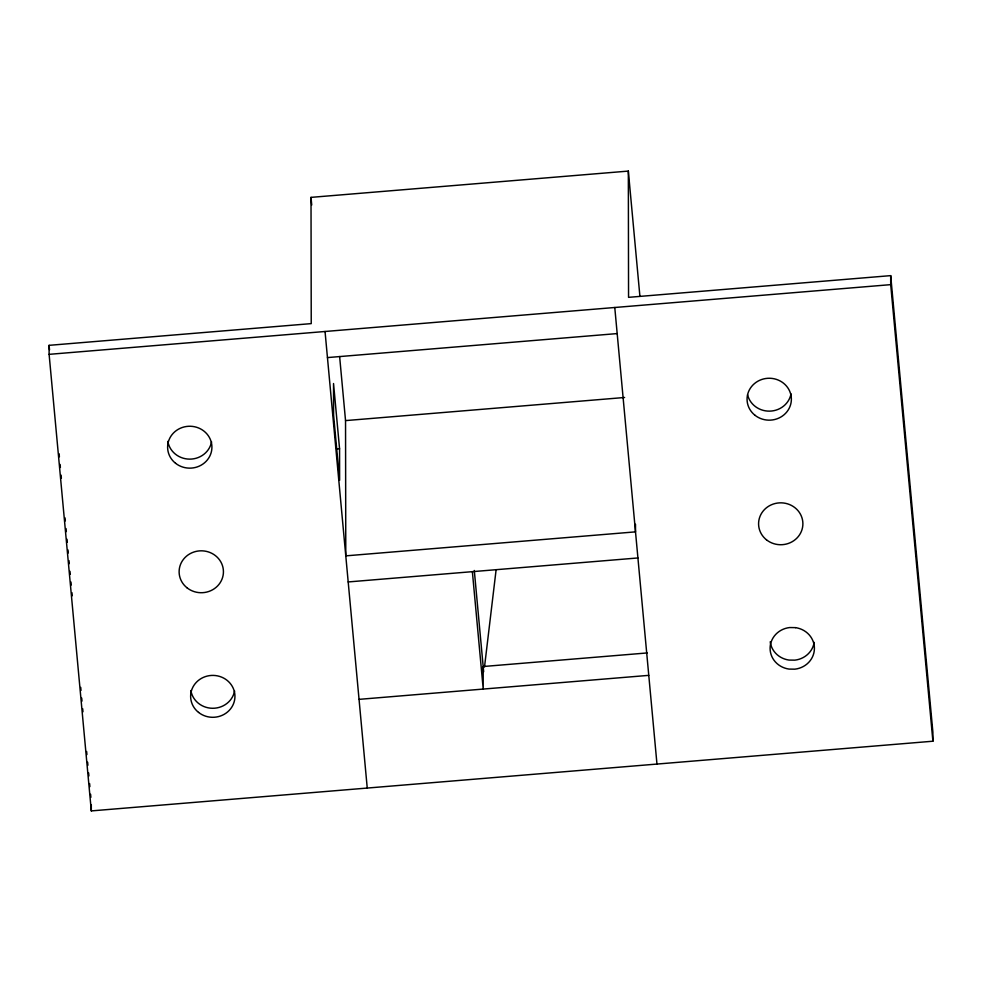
<?xml version="1.0" encoding="UTF-8"?>
<svg xmlns="http://www.w3.org/2000/svg" width="982" height="982" viewBox="0 0 982 982"><rect width="100%" height="100%" fill="white"/><g stroke="black" fill="none" stroke-linecap="round" stroke-linejoin="round"><path stroke-width="1.47" d="M484.507 666.974L496.106 569.806M628.333 171.089L628.554 297.337L890.686 275.635L932.888 732.191L932.9 741.214L91.314 810.911L49.112 354.342L49.1 345.333L311.233 323.618L311.012 197.37L628.333 171.089L639.908 296.306M49.112 354.342L890.699 284.645L890.686 275.635M327.46 357.583L617.187 333.585M635.501 524.265L635.514 531.863L345.787 555.861L345.541 420.603L624.601 397.489M336.801 448.983L339.563 448.749L333.536 383.532L333.585 415.091L339.612 480.321L339.563 448.749M348.193 581.945L637.919 557.96M647.212 652.944L483.181 666.52L483.218 689.069L472.367 571.671M359.044 699.356L648.771 675.358M890.699 284.645L932.9 741.214M614.769 307.501L656.97 764.057M474.294 570.468L483.66 671.737M339.625 356.54L345.541 420.603M325.042 331.499L367.243 788.055M311.012 197.37L311.724 205.005M49.1 345.333L49.517 349.911M59.116 453.745L59.399 456.802M60.111 464.437L60.393 467.481M61.093 475.116L61.375 478.173M65.045 517.87L65.328 520.926M66.04 528.562L66.322 531.618M67.022 539.253L67.304 542.31M68.016 549.945L68.298 552.989M68.998 560.624L69.28 563.68M69.992 571.315L70.274 574.372M70.974 582.007L71.256 585.063M71.968 592.698L72.251 595.755M80.72 687.363L81.003 690.42M81.702 698.055L81.985 701.111M82.697 708.746L82.967 711.803M86.637 751.5L86.919 754.557M87.631 762.192L87.914 765.248M88.613 772.871L88.896 775.927M89.608 783.562L89.89 786.619M90.59 794.254L90.872 797.31M91.301 804.896L91.314 810.911M211.572 441.814A22.156 20.953 -0.1 0 1 189.501 459.134A22.156 20.953 -0.1 0 1 167.848 441.36M234.6 690.972A22.156 20.953 -0.1 0 1 212.529 708.28A22.156 20.953 -0.1 0 1 190.876 690.518M814.164 642.363A22.156 20.953 -0.1 0 1 794.819 660.149L789.025 660.076A22.156 20.953 -0.1 0 1 770.219 641.786M791.026 393.831A22.156 20.953 -0.1 0 1 769.679 411.139A22.156 20.953 -0.1 0 1 747.572 394.727M795.445 627.633L789.663 627.547A22.156 20.953 -0.1 0 0 770.097 648.071A22.156 20.953 -0.1 0 0 789.049 669.086L794.831 669.172A22.156 20.953 -0.1 0 0 814.409 648.648A22.156 20.953 -0.1 0 0 795.445 627.633M766.488 539.83A22.156 20.953 -0.1 0 0 802.552 527.42A22.156 20.953 -0.1 0 0 773.153 504.097A22.156 20.953 -0.1 0 0 766.488 539.83M754.974 415.263A22.156 20.953 -0.1 0 0 791.038 402.841A22.156 20.953 -0.1 0 0 761.639 379.518A22.156 20.953 -0.1 0 0 754.974 415.263M187.034 587.825A22.156 20.953 -0.1 0 0 223.098 575.403A22.156 20.953 -0.1 0 0 193.7 552.08A22.156 20.953 -0.1 0 0 187.034 587.825M198.548 712.404A22.156 20.953 -0.1 0 0 234.612 699.982A22.156 20.953 -0.1 0 0 205.226 676.659A22.156 20.953 -0.1 0 0 198.548 712.404M175.52 463.246A22.156 20.953 -0.1 0 0 211.584 450.836A22.156 20.953 -0.1 0 0 182.186 427.514A22.156 20.953 -0.1 0 0 175.52 463.246"/></g></svg>
